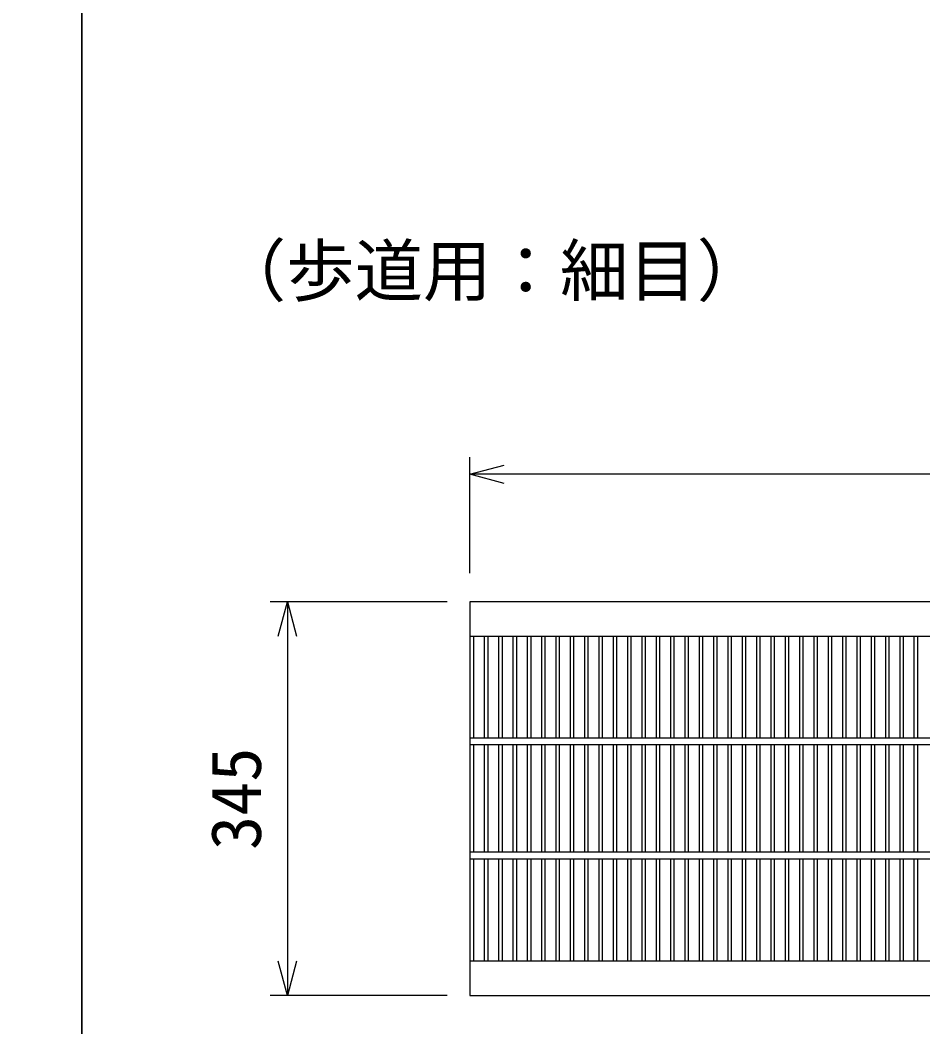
# Model space of a CAD drawing. Units: millimetres, scale not verified. Extents: x -25200 to 25200, y -8910 to 8910.
# Drawn here: x -15671 to -14879, y -5298 to -4415 of the extents above; entities that cross this region are included whole.
import ezdxf
from ezdxf.enums import TextEntityAlignment as Align

# ---------------------------------------------------------------- set-up
doc = ezdxf.new("R2010")
doc.units = ezdxf.units.MM
doc.header["$LTSCALE"] = 30
for name, color, linetype, lineweight in [('0-0_DIM', 7, 'Continuous', 25), ('0-2_HATCH', 6, 'Continuous', 25), ('0-6_TXT', 7, 'Continuous', 25)]:
    doc.layers.add(name, color=color, linetype=linetype, lineweight=lineweight)
doc.styles.add('ＭＳ ゴシック', font='')
doc.styles.get('ＭＳ ゴシック').set_extended_font_data('MS Gothic')

msp = doc.modelspace()

# ---------------------------------------------------------------- linework, layer by layer
at = {"layer": '0-0_DIM'}
for p, q in [((-15276.52, -4899.7), (-15276.52, -4798.11)), ((-14281.52, -4813.11), (-15276.52, -4813.11)), ((-15296.52, -4924.92), (-15451.52, -4924.92)), ((-15436.52, -4924.92), (-15436.52, -5269.92)), ((-15296.52, -5269.92), (-15451.52, -5269.92))]:
    msp.add_line(p, q, dxfattribs=at)
for points in [[(-15246.52, -4821.15), (-15276.52, -4813.11), (-15246.52, -4805.07)], [(-15444.56, -4954.92), (-15436.52, -4924.92), (-15428.48, -4954.92)], [(-15428.48, -5239.92), (-15436.52, -5269.92), (-15444.56, -5239.92)]]:
    msp.add_lwpolyline(points, dxfattribs=at)
at = {"layer": '0-2_HATCH'}
for p, q in [((-15276.52, -4954.92), (-14281.52, -4954.92)), ((-15273.52, -4954.92), (-15273.52, -5044.42)), ((-15263.96, -4954.92), (-15263.96, -5044.42)), ((-15260.96, -4954.92), (-15260.96, -5044.42)), ((-15251.41, -4954.92), (-15251.41, -5044.42)), ((-15248.41, -4954.92), (-15248.41, -5044.42)), ((-15238.85, -4954.92), (-15238.85, -5044.42)), ((-15235.85, -4954.92), (-15235.85, -5044.42)), ((-15226.29, -4954.92), (-15226.29, -5044.42)), ((-15223.29, -4954.92), (-15223.29, -5044.42)), ((-15213.73, -4954.92), (-15213.73, -5044.42)), ((-15210.73, -4954.92), (-15210.73, -5044.42)), ((-15201.18, -4954.92), (-15201.18, -5044.42)), ((-15198.18, -4954.92), (-15198.18, -5044.42)), ((-15188.62, -4954.92), (-15188.62, -5044.42)), ((-15185.62, -4954.92), (-15185.62, -5044.42)), ((-15176.06, -4954.92), (-15176.06, -5044.42)), ((-15173.06, -4954.92), (-15173.06, -5044.42)), ((-15163.51, -4954.92), (-15163.51, -5044.42)), ((-15160.51, -4954.92), (-15160.51, -5044.42)), ((-15150.95, -4954.92), (-15150.95, -5044.42)), ((-15147.95, -4954.92), (-15147.95, -5044.42)), ((-15138.39, -4954.92), (-15138.39, -5044.42)), ((-15135.39, -4954.92), (-15135.39, -5044.42)), ((-15125.84, -4954.92), (-15125.84, -5044.42)), ((-15122.84, -4954.92), (-15122.84, -5044.42)), ((-15113.28, -4954.92), (-15113.28, -5044.42)), ((-15110.28, -4954.92), (-15110.28, -5044.42)), ((-15100.72, -4954.92), (-15100.72, -5044.42)), ((-15097.72, -4954.92), (-15097.72, -5044.42)), ((-15088.17, -4954.92), (-15088.17, -5044.42)), ((-15085.17, -4954.92), (-15085.17, -5044.42)), ((-15075.61, -4954.92), (-15075.61, -5044.42)), ((-15072.61, -4954.92), (-15072.61, -5044.42)), ((-15063.05, -4954.92), (-15063.05, -5044.42)), ((-15060.05, -4954.92), (-15060.05, -5044.42)), ((-15050.49, -4954.92), (-15050.49, -5044.42)), ((-15047.49, -4954.92), (-15047.49, -5044.42)), ((-15037.94, -4954.92), (-15037.94, -5044.42)), ((-15034.94, -4954.92), (-15034.94, -5044.42)), ((-15025.38, -4954.92), (-15025.38, -5044.42)), ((-15022.38, -4954.92), (-15022.38, -5044.42)), ((-15012.82, -4954.92), (-15012.82, -5044.42)), ((-15009.82, -4954.92), (-15009.82, -5044.42)), ((-15000.27, -4954.92), (-15000.27, -5044.42)), ((-14997.27, -4954.92), (-14997.27, -5044.42)), ((-14987.71, -4954.92), (-14987.71, -5044.42)), ((-14984.71, -4954.92), (-14984.71, -5044.42)), ((-14975.15, -4954.92), (-14975.15, -5044.42)), ((-14972.15, -4954.92), (-14972.15, -5044.42)), ((-14962.6, -4954.92), (-14962.6, -5044.42)), ((-14959.6, -4954.92), (-14959.6, -5044.42)), ((-14950.04, -4954.92), (-14950.04, -5044.42)), ((-14947.04, -4954.92), (-14947.04, -5044.42)), ((-14937.48, -4954.92), (-14937.48, -5044.42)), ((-14934.48, -4954.92), (-14934.48, -5044.42)), ((-14924.92, -4954.92), (-14924.92, -5044.42)), ((-14921.92, -4954.92), (-14921.92, -5044.42)), ((-14912.37, -4954.92), (-14912.37, -5044.42)), ((-14909.37, -4954.92), (-14909.37, -5044.42)), ((-14899.81, -4954.92), (-14899.81, -5044.42)), ((-14896.81, -4954.92), (-14896.81, -5044.42)), ((-14887.25, -4954.92), (-14887.25, -5044.42)), ((-14884.25, -4954.92), (-14884.25, -5044.42)), ((-14281.52, -5044.42), (-15276.52, -5044.42)), ((-14281.52, -5050.42), (-15276.52, -5050.42)), ((-15273.52, -5050.42), (-15273.52, -5144.42)), ((-15263.96, -5050.42), (-15263.96, -5144.42)), ((-15260.96, -5050.42), (-15260.96, -5144.42)), ((-15251.41, -5050.42), (-15251.41, -5144.42)), ((-15248.41, -5050.42), (-15248.41, -5144.42)), ((-15238.85, -5050.42), (-15238.85, -5144.42)), ((-15235.85, -5050.42), (-15235.85, -5144.42)), ((-15226.29, -5050.42), (-15226.29, -5144.42)), ((-15223.29, -5050.42), (-15223.29, -5144.42)), ((-15213.73, -5050.42), (-15213.73, -5144.42)), ((-15210.73, -5050.42), (-15210.73, -5144.42)), ((-15201.18, -5050.42), (-15201.18, -5144.42)), ((-15198.18, -5050.42), (-15198.18, -5144.42)), ((-15188.62, -5050.42), (-15188.62, -5144.42)), ((-15185.62, -5050.42), (-15185.62, -5144.42)), ((-15176.06, -5050.42), (-15176.06, -5144.42)), ((-15173.06, -5050.42), (-15173.06, -5144.42)), ((-15163.51, -5050.42), (-15163.51, -5144.42)), ((-15160.51, -5050.42), (-15160.51, -5144.42)), ((-15150.95, -5050.42), (-15150.95, -5144.42)), ((-15147.95, -5050.42), (-15147.95, -5144.42)), ((-15138.39, -5050.42), (-15138.39, -5144.42)), ((-15135.39, -5050.42), (-15135.39, -5144.42)), ((-15125.84, -5050.42), (-15125.84, -5144.42)), ((-15122.84, -5050.42), (-15122.84, -5144.42)), ((-15113.28, -5050.42), (-15113.28, -5144.42)), ((-15110.28, -5050.42), (-15110.28, -5144.42)), ((-15100.72, -5050.42), (-15100.72, -5144.42)), ((-15097.72, -5050.42), (-15097.72, -5144.42)), ((-15088.17, -5050.42), (-15088.17, -5144.42)), ((-15085.17, -5050.42), (-15085.17, -5144.42)), ((-15075.61, -5050.42), (-15075.61, -5144.42)), ((-15072.61, -5050.42), (-15072.61, -5144.42)), ((-15063.05, -5050.42), (-15063.05, -5144.42)), ((-15060.05, -5050.42), (-15060.05, -5144.42)), ((-15050.49, -5050.42), (-15050.49, -5144.42)), ((-15047.49, -5050.42), (-15047.49, -5144.42)), ((-15037.94, -5050.42), (-15037.94, -5144.42)), ((-15034.94, -5050.42), (-15034.94, -5144.42)), ((-15025.38, -5050.42), (-15025.38, -5144.42)), ((-15022.38, -5050.42), (-15022.38, -5144.42)), ((-15012.82, -5050.42), (-15012.82, -5144.42)), ((-15009.82, -5050.42), (-15009.82, -5144.42)), ((-15000.27, -5050.42), (-15000.27, -5144.42)), ((-14997.27, -5050.42), (-14997.27, -5144.42)), ((-14987.71, -5050.42), (-14987.71, -5144.42)), ((-14984.71, -5050.42), (-14984.71, -5144.42)), ((-14975.15, -5050.42), (-14975.15, -5144.42)), ((-14972.15, -5050.42), (-14972.15, -5144.42)), ((-14962.6, -5050.42), (-14962.6, -5144.42)), ((-14959.6, -5050.42), (-14959.6, -5144.42)), ((-14950.04, -5050.42), (-14950.04, -5144.42)), ((-14947.04, -5050.42), (-14947.04, -5144.42)), ((-14937.48, -5050.42), (-14937.48, -5144.42)), ((-14934.48, -5050.42), (-14934.48, -5144.42)), ((-14924.92, -5050.42), (-14924.92, -5144.42)), ((-14921.92, -5050.42), (-14921.92, -5144.42)), ((-14912.37, -5050.42), (-14912.37, -5144.42)), ((-14909.37, -5050.42), (-14909.37, -5144.42)), ((-14899.81, -5050.42), (-14899.81, -5144.42)), ((-14896.81, -5050.42), (-14896.81, -5144.42)), ((-14887.25, -5050.42), (-14887.25, -5144.42)), ((-14884.25, -5050.42), (-14884.25, -5144.42)), ((-14281.52, -5144.42), (-15276.52, -5144.42)), ((-14281.52, -5150.42), (-15276.52, -5150.42)), ((-15273.52, -5150.42), (-15273.52, -5239.92)), ((-15263.96, -5150.42), (-15263.96, -5239.92)), ((-15260.96, -5150.42), (-15260.96, -5239.92)), ((-15251.41, -5150.42), (-15251.41, -5239.92)), ((-15248.41, -5150.42), (-15248.41, -5239.92)), ((-15238.85, -5150.42), (-15238.85, -5239.92)), ((-15235.85, -5150.42), (-15235.85, -5239.92)), ((-15226.29, -5150.42), (-15226.29, -5239.92)), ((-15223.29, -5150.42), (-15223.29, -5239.92)), ((-15213.73, -5150.42), (-15213.73, -5239.92)), ((-15210.73, -5150.42), (-15210.73, -5239.92)), ((-15201.18, -5150.42), (-15201.18, -5239.92)), ((-15198.18, -5150.42), (-15198.18, -5239.92)), ((-15188.62, -5150.42), (-15188.62, -5239.92)), ((-15185.62, -5150.42), (-15185.62, -5239.92)), ((-15176.06, -5150.42), (-15176.06, -5239.92)), ((-15173.06, -5150.42), (-15173.06, -5239.92)), ((-15163.51, -5150.42), (-15163.51, -5239.92)), ((-15160.51, -5150.42), (-15160.51, -5239.92)), ((-15150.95, -5150.42), (-15150.95, -5239.92)), ((-15147.95, -5150.42), (-15147.95, -5239.92)), ((-15138.39, -5150.42), (-15138.39, -5239.92)), ((-15135.39, -5150.42), (-15135.39, -5239.92)), ((-15125.84, -5150.42), (-15125.84, -5239.92)), ((-15122.84, -5150.42), (-15122.84, -5239.92)), ((-15113.28, -5150.42), (-15113.28, -5239.92)), ((-15110.28, -5150.42), (-15110.28, -5239.92)), ((-15100.72, -5150.42), (-15100.72, -5239.92)), ((-15097.72, -5150.42), (-15097.72, -5239.92)), ((-15088.17, -5150.42), (-15088.17, -5239.92)), ((-15085.17, -5150.42), (-15085.17, -5239.92)), ((-15075.61, -5150.42), (-15075.61, -5239.92)), ((-15072.61, -5150.42), (-15072.61, -5239.92)), ((-15063.05, -5150.42), (-15063.05, -5239.92)), ((-15060.05, -5150.42), (-15060.05, -5239.92)), ((-15050.49, -5150.42), (-15050.49, -5239.92)), ((-15047.49, -5150.42), (-15047.49, -5239.92)), ((-15037.94, -5150.42), (-15037.94, -5239.92)), ((-15034.94, -5150.42), (-15034.94, -5239.92)), ((-15025.38, -5150.42), (-15025.38, -5239.92)), ((-15022.38, -5150.42), (-15022.38, -5239.92)), ((-15012.82, -5150.42), (-15012.82, -5239.92)), ((-15009.82, -5150.42), (-15009.82, -5239.92)), ((-15000.27, -5150.42), (-15000.27, -5239.92)), ((-14997.27, -5150.42), (-14997.27, -5239.92)), ((-14987.71, -5150.42), (-14987.71, -5239.92)), ((-14984.71, -5150.42), (-14984.71, -5239.92)), ((-14975.15, -5150.42), (-14975.15, -5239.92)), ((-14972.15, -5150.42), (-14972.15, -5239.92)), ((-14962.6, -5150.42), (-14962.6, -5239.92)), ((-14959.6, -5150.42), (-14959.6, -5239.92)), ((-14950.04, -5150.42), (-14950.04, -5239.92)), ((-14947.04, -5150.42), (-14947.04, -5239.92)), ((-14937.48, -5150.42), (-14937.48, -5239.92)), ((-14934.48, -5150.42), (-14934.48, -5239.92)), ((-14924.92, -5150.42), (-14924.92, -5239.92)), ((-14921.92, -5150.42), (-14921.92, -5239.92)), ((-14912.37, -5150.42), (-14912.37, -5239.92)), ((-14909.37, -5150.42), (-14909.37, -5239.92)), ((-14899.81, -5150.42), (-14899.81, -5239.92)), ((-14896.81, -5150.42), (-14896.81, -5239.92)), ((-14887.25, -5150.42), (-14887.25, -5239.92)), ((-14884.25, -5150.42), (-14884.25, -5239.92)), ((-14281.52, -5239.92), (-15276.52, -5239.92))]:
    msp.add_line(p, q, dxfattribs=at)
msp.add_lwpolyline([(-15276.52, -4924.92), (-15276.52, -5269.92), (-14281.52, -5269.92), (-14281.52, -4924.92)], close=True, dxfattribs=at)
at = {"layer": '0-6_TXT'}
for points in [[(-17716.68, -7188.51), (-15616.68, -7188.51), (-15616.68, -1778.68), (-17716.68, -1778.68)], [(-15616.68, -7188.51), (-13516.68, -7188.51), (-13516.68, -1778.68), (-15616.68, -1778.68)]]:
    msp.add_lwpolyline(points, close=True, dxfattribs=at)

# ---------------------------------------------------------------- texts
at = {"layer": '0-0_DIM', "style": 'ＭＳ ゴシック'}
msp.add_text('（歩道用：細目）', height=43.99, dxfattribs=at).set_placement((-15497.66, -4669.74), align=Align.BOTTOM_LEFT)
msp.add_text('345', height=43.99, rotation=90, dxfattribs=at).set_placement((-15446.52, -5142.42), align=Align.BOTTOM_LEFT)

doc.saveas('drawing.dxf')
